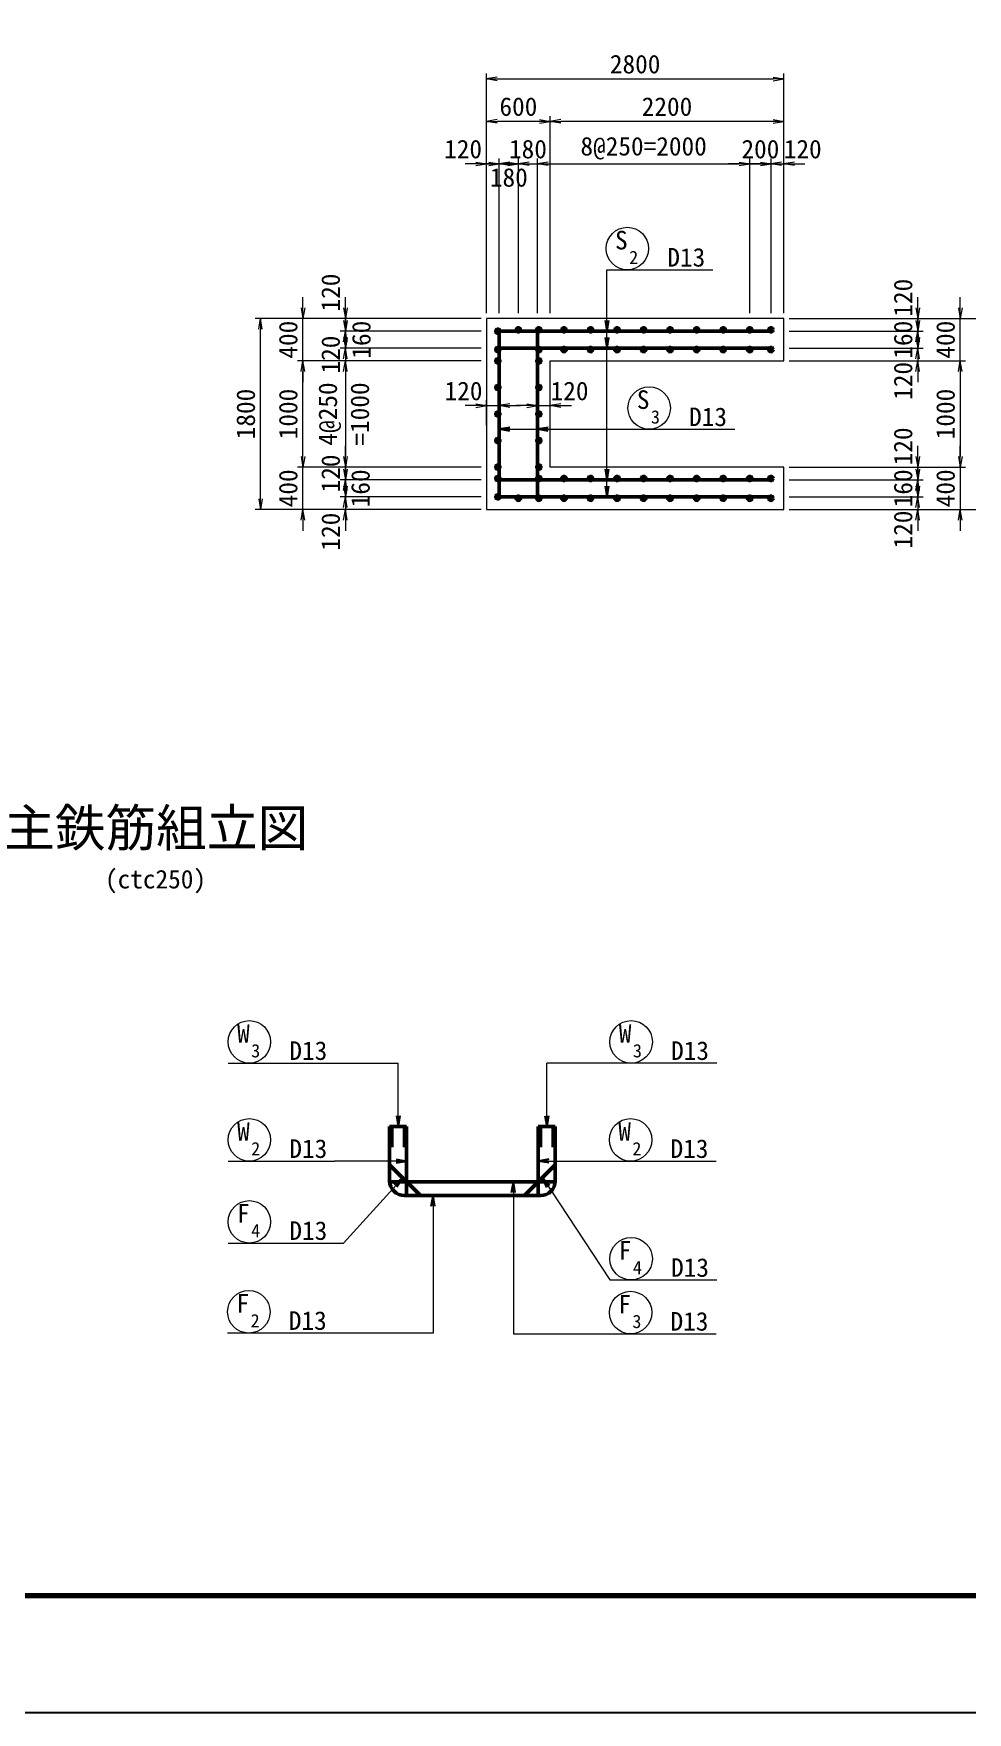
# Model space of a CAD drawing. Header units: millimetres. Extents: x 67792 to 193942, y -50017 to -20317.
# Drawn here: x 77058 to 85857, y -50017 to -34205 of the extents above; entities that cross this region are included whole.
import ezdxf
from ezdxf.enums import TextEntityAlignment as Align

# ---------------------------------------------------------------- set-up
doc = ezdxf.new("R2010")
doc.units = ezdxf.units.MM
doc.header["$LTSCALE"] = 50
doc.header["$PDSIZE"] = 300
doc.layers.get('Defpoints').update_dxf_attribs({"color": 191})
for name, color, linetype, lineweight in [('D-BGD', 7, 'Continuous', 13), ('D-STR', 1, 'Continuous', 50), ('D-STR-DIM', 7, 'Continuous', 13), ('D-STR-HTXT', 7, 'Continuous', 13), ('D-STR-STR2', 7, 'Continuous', 25), ('D-STR-TXT', 7, 'Continuous', 13), ('D-TTL', 2, 'Continuous', 140), ('D-TTL-TXT', 7, 'Continuous', 13)]:
    doc.layers.add(name, color=color, linetype=linetype, lineweight=lineweight)
doc.styles.add('YOKO_GOTHIC', font='MS Gothic.ttf')
doc.dimstyles.new('S50', dxfattribs={"dimscale": 50, "dimtxt": 3.5, "dimasz": 2, "dimexe": 1, "dimexo": 1, "dimgap": 1, "dimtad": 1, "dimdec": 0, "dimzin": 1, "dimdsep": 46, "dimtxsty": 'YOKO_GOTHIC', "dimblk": 'OPEN', "dimcen": 0, "dimclrd": 256, "dimclre": 256, "dimclrt": 256, "dimaunit": 1, "dimadec": 3, "dimazin": 0, "dimtfac": 1, "dimtdec": 0, "dimtix": 1, "dimtmove": 2, "dimatfit": 3, "dimldrblk": 'OPEN', "dimfxl": 1, "dimlwd": -1, "dimlwe": -1, "dimarcsym": 2})

# ---------------------------------------------------------------- blocks, each defined once
blk = doc.blocks.new('_Open')
at = {"color": 0, "linetype": 'ByBlock', "lineweight": -2}
for p, q in [((-1, 0.17), (0, 0)), ((-1, -0.17), (0, 0)), ((0, 0), (-1, 0))]:
    blk.add_line(p, q, dxfattribs=at)
blk = doc.blocks.new('*D67')
at = {"layer": 'D-STR-DIM', "ltscale": 1500, "transparency": 16777216}
for p, q in [((81326, -36838), (81326, -35382)), ((81446, -36838), (81446, -35382)), ((81226, -35432), (81126, -35432)), ((81326, -35432), (81446, -35432)), ((81546, -35432), (81646, -35432))]:
    blk.add_line(p, q, dxfattribs=at)
at = {"layer": 'Defpoints', "color": 0, "ltscale": 1500, "transparency": 16777216}
for p in [(81446, -35432), (81326, -36888), (81446, -36888)]:
    blk.add_point(p, dxfattribs=at)
at = {"layer": 'D-STR-DIM', "ltscale": 1500, "transparency": 16777216, "xscale": 100, "yscale": 100, "zscale": 100}
blk.add_blockref('_Open', (81326, -35432), dxfattribs=at)
at = {"layer": 'D-STR-DIM', "ltscale": 1500, "transparency": 16777216, "xscale": 100, "yscale": 100, "zscale": 100, "rotation": 180}
blk.add_blockref('_Open', (81446, -35432), dxfattribs=at)
at = {"layer": 'D-STR-DIM', "ltscale": 1500, "transparency": 16777216, "insert": (81105, -35294), "char_height": 175, "attachment_point": 5, "style": 'YOKO_GOTHIC'}
blk.add_mtext('120', dxfattribs=at)
blk = doc.blocks.new('*D68')
at = {"layer": 'D-STR-DIM', "ltscale": 1500, "transparency": 16777216}
for p, q in [((81446, -36838), (81446, -35382)), ((81626, -36838), (81626, -35382)), ((81346, -35432), (81246, -35432)), ((81446, -35432), (81626, -35432)), ((81726, -35432), (81826, -35432))]:
    blk.add_line(p, q, dxfattribs=at)
at = {"layer": 'Defpoints', "color": 0, "ltscale": 1500, "transparency": 16777216}
for p in [(81626, -35432), (81446, -36888), (81626, -36888)]:
    blk.add_point(p, dxfattribs=at)
at = {"layer": 'D-STR-DIM', "ltscale": 1500, "transparency": 16777216, "xscale": 100, "yscale": 100, "zscale": 100}
blk.add_blockref('_Open', (81446, -35432), dxfattribs=at)
at = {"layer": 'D-STR-DIM', "ltscale": 1500, "transparency": 16777216, "xscale": 100, "yscale": 100, "zscale": 100, "rotation": 180}
blk.add_blockref('_Open', (81626, -35432), dxfattribs=at)
at = {"layer": 'D-STR-DIM', "ltscale": 1500, "transparency": 16777216, "insert": (81536, -35561), "char_height": 175, "attachment_point": 5, "style": 'YOKO_GOTHIC'}
blk.add_mtext('180', dxfattribs=at)
blk = doc.blocks.new('*D69')
at = {"layer": 'D-STR-DIM', "ltscale": 1500, "transparency": 16777216}
for p, q in [((81626, -36838), (81626, -35382)), ((81806, -36838), (81806, -35382)), ((81526, -35432), (81426, -35432)), ((81626, -35432), (81806, -35432)), ((81906, -35432), (82006, -35432))]:
    blk.add_line(p, q, dxfattribs=at)
at = {"layer": 'Defpoints', "color": 0, "ltscale": 1500, "transparency": 16777216}
for p in [(81806, -35432), (81626, -36888), (81806, -36888)]:
    blk.add_point(p, dxfattribs=at)
at = {"layer": 'D-STR-DIM', "ltscale": 1500, "transparency": 16777216, "xscale": 100, "yscale": 100, "zscale": 100}
blk.add_blockref('_Open', (81626, -35432), dxfattribs=at)
at = {"layer": 'D-STR-DIM', "ltscale": 1500, "transparency": 16777216, "xscale": 100, "yscale": 100, "zscale": 100, "rotation": 180}
blk.add_blockref('_Open', (81806, -35432), dxfattribs=at)
at = {"layer": 'D-STR-DIM', "ltscale": 1500, "transparency": 16777216, "insert": (81716, -35294), "char_height": 175, "attachment_point": 5, "style": 'YOKO_GOTHIC'}
blk.add_mtext('180', dxfattribs=at)
blk = doc.blocks.new('*D40')
at = {"layer": 'D-STR-DIM', "ltscale": 1500, "transparency": 16777216}
for p, q in [((81806, -36838), (81806, -35382)), ((83806, -36838), (83806, -35382)), ((81906, -35432), (83706, -35432))]:
    blk.add_line(p, q, dxfattribs=at)
at = {"layer": 'Defpoints', "color": 0, "ltscale": 1500, "transparency": 16777216}
for p in [(83806, -35432), (81806, -36888), (83806, -36888)]:
    blk.add_point(p, dxfattribs=at)
at = {"layer": 'D-STR-DIM', "ltscale": 1500, "transparency": 16777216, "xscale": 100, "yscale": 100, "zscale": 100, "rotation": 180}
blk.add_blockref('_Open', (81806, -35432), dxfattribs=at)
at = {"layer": 'D-STR-DIM', "ltscale": 1500, "transparency": 16777216, "xscale": 100, "yscale": 100, "zscale": 100}
blk.add_blockref('_Open', (83806, -35432), dxfattribs=at)
at = {"layer": 'D-STR-DIM', "ltscale": 1500, "transparency": 16777216, "insert": (82806, -35285), "char_height": 175, "attachment_point": 5, "style": 'YOKO_GOTHIC'}
blk.add_mtext('8@250=2000', dxfattribs=at)
blk = doc.blocks.new('*D41')
at = {"layer": 'D-STR-DIM', "ltscale": 1500, "transparency": 16777216}
for p, q in [((83806, -36838), (83806, -35382)), ((84006, -36838), (84006, -35382)), ((83706, -35432), (83606, -35432)), ((83806, -35432), (84006, -35432)), ((84106, -35432), (84206, -35432))]:
    blk.add_line(p, q, dxfattribs=at)
at = {"layer": 'Defpoints', "color": 0, "ltscale": 1500, "transparency": 16777216}
for p in [(84006, -35432), (83806, -36888), (84006, -36888)]:
    blk.add_point(p, dxfattribs=at)
at = {"layer": 'D-STR-DIM', "ltscale": 1500, "transparency": 16777216, "xscale": 100, "yscale": 100, "zscale": 100}
blk.add_blockref('_Open', (83806, -35432), dxfattribs=at)
at = {"layer": 'D-STR-DIM', "ltscale": 1500, "transparency": 16777216, "xscale": 100, "yscale": 100, "zscale": 100, "rotation": 180}
blk.add_blockref('_Open', (84006, -35432), dxfattribs=at)
at = {"layer": 'D-STR-DIM', "ltscale": 1500, "transparency": 16777216, "insert": (83906, -35294), "char_height": 175, "attachment_point": 5, "style": 'YOKO_GOTHIC'}
blk.add_mtext('200', dxfattribs=at)
blk = doc.blocks.new('*D42')
at = {"layer": 'D-STR-DIM', "ltscale": 1500, "transparency": 16777216}
for p, q in [((84006, -36838), (84006, -35382)), ((84126, -36838), (84126, -35382)), ((83906, -35432), (83806, -35432)), ((84006, -35432), (84126, -35432)), ((84226, -35432), (84326, -35432))]:
    blk.add_line(p, q, dxfattribs=at)
at = {"layer": 'Defpoints', "color": 0, "ltscale": 1500, "transparency": 16777216}
for p in [(84126, -35432), (84006, -36888), (84126, -36888)]:
    blk.add_point(p, dxfattribs=at)
at = {"layer": 'D-STR-DIM', "ltscale": 1500, "transparency": 16777216, "xscale": 100, "yscale": 100, "zscale": 100}
blk.add_blockref('_Open', (84006, -35432), dxfattribs=at)
at = {"layer": 'D-STR-DIM', "ltscale": 1500, "transparency": 16777216, "xscale": 100, "yscale": 100, "zscale": 100, "rotation": 180}
blk.add_blockref('_Open', (84126, -35432), dxfattribs=at)
at = {"layer": 'D-STR-DIM', "ltscale": 1500, "transparency": 16777216, "insert": (84305, -35294), "char_height": 175, "attachment_point": 5, "style": 'YOKO_GOTHIC'}
blk.add_mtext('120', dxfattribs=at)
blk = doc.blocks.new('*D43')
at = {"layer": 'D-STR-DIM', "ltscale": 1500, "transparency": 16777216}
for p, q in [((81926, -36838), (81926, -34982)), ((84026, -35032), (82026, -35032)), ((84126, -36838), (84126, -34982))]:
    blk.add_line(p, q, dxfattribs=at)
at = {"layer": 'Defpoints', "color": 0, "ltscale": 1500, "transparency": 16777216}
for p in [(81926, -35032), (81926, -36888), (84126, -36888)]:
    blk.add_point(p, dxfattribs=at)
at = {"layer": 'D-STR-DIM', "ltscale": 1500, "transparency": 16777216, "xscale": 100, "yscale": 100, "zscale": 100, "rotation": 180}
blk.add_blockref('_Open', (81926, -35032), dxfattribs=at)
at = {"layer": 'D-STR-DIM', "ltscale": 1500, "transparency": 16777216, "xscale": 100, "yscale": 100, "zscale": 100}
blk.add_blockref('_Open', (84126, -35032), dxfattribs=at)
at = {"layer": 'D-STR-DIM', "ltscale": 1500, "transparency": 16777216, "insert": (83026, -34894), "char_height": 175, "attachment_point": 5, "style": 'YOKO_GOTHIC'}
blk.add_mtext('2200', dxfattribs=at)
blk = doc.blocks.new('*D44')
at = {"layer": 'D-STR-DIM', "ltscale": 1500, "transparency": 16777216}
for p, q in [((81326, -36838), (81326, -34982)), ((81826, -35032), (81426, -35032)), ((81926, -36838), (81926, -34982))]:
    blk.add_line(p, q, dxfattribs=at)
at = {"layer": 'Defpoints', "color": 0, "ltscale": 1500, "transparency": 16777216}
for p in [(81326, -35032), (81326, -36888), (81926, -36888)]:
    blk.add_point(p, dxfattribs=at)
at = {"layer": 'D-STR-DIM', "ltscale": 1500, "transparency": 16777216, "xscale": 100, "yscale": 100, "zscale": 100, "rotation": 180}
blk.add_blockref('_Open', (81326, -35032), dxfattribs=at)
at = {"layer": 'D-STR-DIM', "ltscale": 1500, "transparency": 16777216, "xscale": 100, "yscale": 100, "zscale": 100}
blk.add_blockref('_Open', (81926, -35032), dxfattribs=at)
at = {"layer": 'D-STR-DIM', "ltscale": 1500, "transparency": 16777216, "insert": (81626, -34894), "char_height": 175, "attachment_point": 5, "style": 'YOKO_GOTHIC'}
blk.add_mtext('600', dxfattribs=at)
blk = doc.blocks.new('*D45')
at = {"layer": 'D-STR-DIM', "ltscale": 1500, "transparency": 16777216}
for p, q in [((81326, -36838), (81326, -34582)), ((84126, -36838), (84126, -34582)), ((81426, -34632), (84026, -34632))]:
    blk.add_line(p, q, dxfattribs=at)
at = {"layer": 'Defpoints', "color": 0, "ltscale": 1500, "transparency": 16777216}
for p in [(84126, -34632), (81326, -36888), (84126, -36888)]:
    blk.add_point(p, dxfattribs=at)
at = {"layer": 'D-STR-DIM', "ltscale": 1500, "transparency": 16777216, "xscale": 100, "yscale": 100, "zscale": 100, "rotation": 180}
blk.add_blockref('_Open', (81326, -34632), dxfattribs=at)
at = {"layer": 'D-STR-DIM', "ltscale": 1500, "transparency": 16777216, "xscale": 100, "yscale": 100, "zscale": 100}
blk.add_blockref('_Open', (84126, -34632), dxfattribs=at)
at = {"layer": 'D-STR-DIM', "ltscale": 1500, "transparency": 16777216, "insert": (82726, -34494), "char_height": 175, "attachment_point": 5, "style": 'YOKO_GOTHIC'}
blk.add_mtext('2800', dxfattribs=at)
blk = doc.blocks.new('*D46')
at = {"layer": 'D-STR-DIM', "ltscale": 1500, "transparency": 16777216}
for p, q in [((79996, -36788), (79996, -36688)), ((81276, -36888), (79946, -36888)), ((79996, -36888), (79996, -37008)), ((81276, -37008), (79946, -37008)), ((79996, -37108), (79996, -37208))]:
    blk.add_line(p, q, dxfattribs=at)
at = {"layer": 'Defpoints', "color": 0, "ltscale": 1500, "transparency": 16777216}
for p in [(81326, -36888), (79996, -37008), (81326, -37008)]:
    blk.add_point(p, dxfattribs=at)
at = {"layer": 'D-STR-DIM', "ltscale": 1500, "transparency": 16777216, "xscale": 100, "yscale": 100, "zscale": 100}
for p, rotation in [((79996, -36888), 270), ((79996, -37008), 90)]:
    blk.add_blockref('_Open', p, dxfattribs=dict(at, rotation=rotation))
at = {"layer": 'D-STR-DIM', "ltscale": 1500, "transparency": 16777216, "insert": (79858, -36644), "char_height": 175, "attachment_point": 5, "rotation": 90, "style": 'YOKO_GOTHIC'}
blk.add_mtext('120', dxfattribs=at)
blk = doc.blocks.new('*D47')
at = {"layer": 'D-STR-DIM', "ltscale": 1500, "transparency": 16777216}
for p, q in [((79996, -36908), (79996, -36808)), ((81276, -37008), (79946, -37008)), ((79996, -37008), (79996, -37168)), ((81276, -37168), (79946, -37168)), ((79996, -37268), (79996, -37368))]:
    blk.add_line(p, q, dxfattribs=at)
at = {"layer": 'Defpoints', "color": 0, "ltscale": 1500, "transparency": 16777216}
for p in [(81326, -37008), (79996, -37168), (81326, -37168)]:
    blk.add_point(p, dxfattribs=at)
at = {"layer": 'D-STR-DIM', "ltscale": 1500, "transparency": 16777216, "xscale": 100, "yscale": 100, "zscale": 100}
for p, rotation in [((79996, -37008), 270), ((79996, -37168), 90)]:
    blk.add_blockref('_Open', p, dxfattribs=dict(at, rotation=rotation))
at = {"layer": 'D-STR-DIM', "ltscale": 1500, "transparency": 16777216, "insert": (80147, -37088), "char_height": 175, "attachment_point": 5, "rotation": 90, "style": 'YOKO_GOTHIC'}
blk.add_mtext('160', dxfattribs=at)
blk = doc.blocks.new('*D48')
at = {"layer": 'D-STR-DIM', "ltscale": 1500, "transparency": 16777216}
for p, q in [((79996, -37068), (79996, -36968)), ((81276, -37168), (79946, -37168)), ((81276, -37288), (79946, -37288)), ((79996, -37168), (79996, -37288)), ((79996, -37388), (79996, -37488))]:
    blk.add_line(p, q, dxfattribs=at)
at = {"layer": 'Defpoints', "color": 0, "ltscale": 1500, "transparency": 16777216}
for p in [(79996, -37288), (81326, -37168), (81326, -37288)]:
    blk.add_point(p, dxfattribs=at)
at = {"layer": 'D-STR-DIM', "ltscale": 1500, "transparency": 16777216, "xscale": 100, "yscale": 100, "zscale": 100}
for p, rotation in [((79996, -37168), 270), ((79996, -37288), 90)]:
    blk.add_blockref('_Open', p, dxfattribs=dict(at, rotation=rotation))
at = {"layer": 'D-STR-DIM', "ltscale": 1500, "transparency": 16777216, "insert": (79858, -37228), "char_height": 175, "attachment_point": 5, "rotation": 90, "style": 'YOKO_GOTHIC'}
blk.add_mtext('120', dxfattribs=at)
blk = doc.blocks.new('*D49')
at = {"layer": 'D-STR-DIM', "ltscale": 1500, "transparency": 16777216}
for p, q in [((81276, -37288), (79946, -37288)), ((79996, -37388), (79996, -38188)), ((81276, -38288), (79946, -38288))]:
    blk.add_line(p, q, dxfattribs=at)
at = {"layer": 'Defpoints', "color": 0, "ltscale": 1500, "transparency": 16777216}
for p in [(81326, -37288), (79996, -38288), (81326, -38288)]:
    blk.add_point(p, dxfattribs=at)
at = {"layer": 'D-STR-DIM', "ltscale": 1500, "transparency": 16777216, "xscale": 100, "yscale": 100, "zscale": 100}
for p, rotation in [((79996, -37288), 90), ((79996, -38288), 270)]:
    blk.add_blockref('_Open', p, dxfattribs=dict(at, rotation=rotation))
at = {"layer": 'D-STR-DIM', "ltscale": 1500, "transparency": 16777216, "char_height": 175, "attachment_point": 5, "rotation": 90, "style": 'YOKO_GOTHIC'}
for s, insert in [('4@250', (79849, -37788)), ('=1000', (80133, -37788))]:
    blk.add_mtext(s, dxfattribs=dict(at, insert=insert))
blk = doc.blocks.new('*D50')
at = {"layer": 'D-STR-DIM', "ltscale": 1500, "transparency": 16777216}
for p, q in [((79996, -38188), (79996, -38088)), ((81276, -38288), (79946, -38288)), ((81276, -38408), (79946, -38408)), ((79996, -38288), (79996, -38408)), ((79996, -38508), (79996, -38608))]:
    blk.add_line(p, q, dxfattribs=at)
at = {"layer": 'Defpoints', "color": 0, "ltscale": 1500, "transparency": 16777216}
for p in [(79996, -38408), (81326, -38288), (81326, -38408)]:
    blk.add_point(p, dxfattribs=at)
at = {"layer": 'D-STR-DIM', "ltscale": 1500, "transparency": 16777216, "xscale": 100, "yscale": 100, "zscale": 100}
for p, rotation in [((79996, -38288), 270), ((79996, -38408), 90)]:
    blk.add_blockref('_Open', p, dxfattribs=dict(at, rotation=rotation))
at = {"layer": 'D-STR-DIM', "ltscale": 1500, "transparency": 16777216, "insert": (79858, -38348), "char_height": 175, "attachment_point": 5, "rotation": 90, "style": 'YOKO_GOTHIC'}
blk.add_mtext('120', dxfattribs=at)
blk = doc.blocks.new('*D51')
at = {"layer": 'D-STR-DIM', "ltscale": 1500, "transparency": 16777216}
for p, q in [((79996, -38308), (79996, -38208)), ((81276, -38408), (79946, -38408)), ((79996, -38408), (79996, -38568)), ((81276, -38568), (79946, -38568)), ((79996, -38668), (79996, -38768))]:
    blk.add_line(p, q, dxfattribs=at)
at = {"layer": 'Defpoints', "color": 0, "ltscale": 1500, "transparency": 16777216}
for p in [(81326, -38408), (79996, -38568), (81326, -38568)]:
    blk.add_point(p, dxfattribs=at)
at = {"layer": 'D-STR-DIM', "ltscale": 1500, "transparency": 16777216, "xscale": 100, "yscale": 100, "zscale": 100}
for p, rotation in [((79996, -38408), 270), ((79996, -38568), 90)]:
    blk.add_blockref('_Open', p, dxfattribs=dict(at, rotation=rotation))
at = {"layer": 'D-STR-DIM', "ltscale": 1500, "transparency": 16777216, "insert": (80139, -38488), "char_height": 175, "attachment_point": 5, "rotation": 90, "style": 'YOKO_GOTHIC'}
blk.add_mtext('160', dxfattribs=at)
blk = doc.blocks.new('*D52')
at = {"layer": 'D-STR-DIM', "ltscale": 1500, "transparency": 16777216}
for p, q in [((79996, -38468), (79996, -38368)), ((81276, -38568), (79946, -38568)), ((79996, -38568), (79996, -38688)), ((81276, -38688), (79946, -38688)), ((79996, -38788), (79996, -38888))]:
    blk.add_line(p, q, dxfattribs=at)
at = {"layer": 'Defpoints', "color": 0, "ltscale": 1500, "transparency": 16777216}
for p in [(81326, -38568), (79996, -38688), (81326, -38688)]:
    blk.add_point(p, dxfattribs=at)
at = {"layer": 'D-STR-DIM', "ltscale": 1500, "transparency": 16777216, "xscale": 100, "yscale": 100, "zscale": 100}
for p, rotation in [((79996, -38568), 270), ((79996, -38688), 90)]:
    blk.add_blockref('_Open', p, dxfattribs=dict(at, rotation=rotation))
at = {"layer": 'D-STR-DIM', "ltscale": 1500, "transparency": 16777216, "insert": (79858, -38896), "char_height": 175, "attachment_point": 5, "rotation": 90, "style": 'YOKO_GOTHIC'}
blk.add_mtext('120', dxfattribs=at)
blk = doc.blocks.new('*D53')
at = {"layer": 'D-STR-DIM', "ltscale": 1500, "transparency": 16777216}
for p, q in [((79596, -38188), (79596, -38088)), ((81276, -38288), (79546, -38288)), ((79596, -38688), (79596, -38288)), ((81276, -38688), (79546, -38688)), ((79596, -38788), (79596, -38888))]:
    blk.add_line(p, q, dxfattribs=at)
at = {"layer": 'Defpoints', "color": 0, "ltscale": 1500, "transparency": 16777216}
for p in [(79596, -38288), (81326, -38288), (81326, -38688)]:
    blk.add_point(p, dxfattribs=at)
at = {"layer": 'D-STR-DIM', "ltscale": 1500, "transparency": 16777216, "xscale": 100, "yscale": 100, "zscale": 100}
for p, rotation in [((79596, -38288), 270), ((79596, -38688), 90)]:
    blk.add_blockref('_Open', p, dxfattribs=dict(at, rotation=rotation))
at = {"layer": 'D-STR-DIM', "ltscale": 1500, "transparency": 16777216, "insert": (79458, -38488), "char_height": 175, "attachment_point": 5, "rotation": 90, "style": 'YOKO_GOTHIC'}
blk.add_mtext('400', dxfattribs=at)
blk = doc.blocks.new('*D54')
at = {"layer": 'D-STR-DIM', "ltscale": 1500, "transparency": 16777216}
for p, q in [((81276, -37288), (79546, -37288)), ((79596, -38188), (79596, -37388)), ((81276, -38288), (79546, -38288))]:
    blk.add_line(p, q, dxfattribs=at)
at = {"layer": 'Defpoints', "color": 0, "ltscale": 1500, "transparency": 16777216}
for p in [(79596, -37288), (81326, -37288), (81326, -38288)]:
    blk.add_point(p, dxfattribs=at)
at = {"layer": 'D-STR-DIM', "ltscale": 1500, "transparency": 16777216, "xscale": 100, "yscale": 100, "zscale": 100}
for p, rotation in [((79596, -37288), 90), ((79596, -38288), 270)]:
    blk.add_blockref('_Open', p, dxfattribs=dict(at, rotation=rotation))
at = {"layer": 'D-STR-DIM', "ltscale": 1500, "transparency": 16777216, "insert": (79458, -37788), "char_height": 175, "attachment_point": 5, "rotation": 90, "style": 'YOKO_GOTHIC'}
blk.add_mtext('1000', dxfattribs=at)
blk = doc.blocks.new('*D55')
at = {"layer": 'D-STR-DIM', "ltscale": 1500, "transparency": 16777216}
for p, q in [((79596, -36788), (79596, -36688)), ((81276, -36888), (79546, -36888)), ((79596, -37288), (79596, -36888)), ((81276, -37288), (79546, -37288)), ((79596, -37388), (79596, -37488))]:
    blk.add_line(p, q, dxfattribs=at)
at = {"layer": 'Defpoints', "color": 0, "ltscale": 1500, "transparency": 16777216}
for p in [(79596, -36888), (81326, -36888), (81326, -37288)]:
    blk.add_point(p, dxfattribs=at)
at = {"layer": 'D-STR-DIM', "ltscale": 1500, "transparency": 16777216, "xscale": 100, "yscale": 100, "zscale": 100}
for p, rotation in [((79596, -36888), 270), ((79596, -37288), 90)]:
    blk.add_blockref('_Open', p, dxfattribs=dict(at, rotation=rotation))
at = {"layer": 'D-STR-DIM', "ltscale": 1500, "transparency": 16777216, "insert": (79458, -37088), "char_height": 175, "attachment_point": 5, "rotation": 90, "style": 'YOKO_GOTHIC'}
blk.add_mtext('400', dxfattribs=at)
blk = doc.blocks.new('*D56')
at = {"layer": 'D-STR-DIM', "ltscale": 1500, "transparency": 16777216}
for p, q in [((81276, -36888), (79146, -36888)), ((79196, -38588), (79196, -36988)), ((81276, -38688), (79146, -38688))]:
    blk.add_line(p, q, dxfattribs=at)
at = {"layer": 'Defpoints', "color": 0, "ltscale": 1500, "transparency": 16777216}
for p in [(79196, -36888), (81326, -36888), (81326, -38688)]:
    blk.add_point(p, dxfattribs=at)
at = {"layer": 'D-STR-DIM', "ltscale": 1500, "transparency": 16777216, "xscale": 100, "yscale": 100, "zscale": 100}
for p, rotation in [((79196, -36888), 90), ((79196, -38688), 270)]:
    blk.add_blockref('_Open', p, dxfattribs=dict(at, rotation=rotation))
at = {"layer": 'D-STR-DIM', "ltscale": 1500, "transparency": 16777216, "insert": (79058, -37788), "char_height": 175, "attachment_point": 5, "rotation": 90, "style": 'YOKO_GOTHIC'}
blk.add_mtext('1800', dxfattribs=at)
blk = doc.blocks.new('*D57')
at = {"layer": 'D-STR-DIM', "ltscale": 1500, "transparency": 16777216}
for p, q in [((85389, -36788), (85389, -36688)), ((84176, -36888), (85439, -36888)), ((85389, -36888), (85389, -37008)), ((84176, -37008), (85439, -37008)), ((85389, -37108), (85389, -37208))]:
    blk.add_line(p, q, dxfattribs=at)
at = {"layer": 'Defpoints', "color": 0, "ltscale": 1500, "transparency": 16777216}
for p in [(84126, -36888), (84126, -37008), (85389, -37008)]:
    blk.add_point(p, dxfattribs=at)
at = {"layer": 'D-STR-DIM', "ltscale": 1500, "transparency": 16777216, "xscale": 100, "yscale": 100, "zscale": 100}
for p, rotation in [((85389, -36888), 270), ((85389, -37008), 90)]:
    blk.add_blockref('_Open', p, dxfattribs=dict(at, rotation=rotation))
at = {"layer": 'D-STR-DIM', "ltscale": 1500, "transparency": 16777216, "insert": (85251, -36693), "char_height": 175, "attachment_point": 5, "rotation": 90, "style": 'YOKO_GOTHIC'}
blk.add_mtext('120', dxfattribs=at)
blk = doc.blocks.new('*D58')
at = {"layer": 'D-STR-DIM', "ltscale": 1500, "transparency": 16777216}
for p, q in [((85389, -36908), (85389, -36808)), ((84176, -37008), (85439, -37008)), ((85389, -37008), (85389, -37168)), ((84176, -37168), (85439, -37168)), ((85389, -37268), (85389, -37368))]:
    blk.add_line(p, q, dxfattribs=at)
at = {"layer": 'Defpoints', "color": 0, "ltscale": 1500, "transparency": 16777216}
for p in [(84126, -37008), (84126, -37168), (85389, -37168)]:
    blk.add_point(p, dxfattribs=at)
at = {"layer": 'D-STR-DIM', "ltscale": 1500, "transparency": 16777216, "xscale": 100, "yscale": 100, "zscale": 100}
for p, rotation in [((85389, -37008), 270), ((85389, -37168), 90)]:
    blk.add_blockref('_Open', p, dxfattribs=dict(at, rotation=rotation))
at = {"layer": 'D-STR-DIM', "ltscale": 1500, "transparency": 16777216, "insert": (85251, -37088), "char_height": 175, "attachment_point": 5, "rotation": 90, "style": 'YOKO_GOTHIC'}
blk.add_mtext('160', dxfattribs=at)
blk = doc.blocks.new('*D59')
at = {"layer": 'D-STR-DIM', "ltscale": 1500, "transparency": 16777216}
for p, q in [((85389, -37068), (85389, -36968)), ((84176, -37168), (85439, -37168)), ((84176, -37288), (85439, -37288)), ((85389, -37168), (85389, -37288)), ((85389, -37388), (85389, -37488))]:
    blk.add_line(p, q, dxfattribs=at)
at = {"layer": 'Defpoints', "color": 0, "ltscale": 1500, "transparency": 16777216}
for p in [(84126, -37168), (84126, -37288), (85389, -37288)]:
    blk.add_point(p, dxfattribs=at)
at = {"layer": 'D-STR-DIM', "ltscale": 1500, "transparency": 16777216, "xscale": 100, "yscale": 100, "zscale": 100}
for p, rotation in [((85389, -37168), 270), ((85389, -37288), 90)]:
    blk.add_blockref('_Open', p, dxfattribs=dict(at, rotation=rotation))
at = {"layer": 'D-STR-DIM', "ltscale": 1500, "transparency": 16777216, "insert": (85251, -37476), "char_height": 175, "attachment_point": 5, "rotation": 90, "style": 'YOKO_GOTHIC'}
blk.add_mtext('120', dxfattribs=at)
blk = doc.blocks.new('*D60')
at = {"layer": 'D-STR-DIM', "ltscale": 1500, "transparency": 16777216}
for p, q in [((85789, -36788), (85789, -36688)), ((84176, -36888), (85839, -36888)), ((85789, -37288), (85789, -36888)), ((84176, -37288), (85839, -37288)), ((85789, -37388), (85789, -37488))]:
    blk.add_line(p, q, dxfattribs=at)
at = {"layer": 'Defpoints', "color": 0, "ltscale": 1500, "transparency": 16777216}
for p in [(84126, -36888), (85789, -36888), (84126, -37288)]:
    blk.add_point(p, dxfattribs=at)
at = {"layer": 'D-STR-DIM', "ltscale": 1500, "transparency": 16777216, "xscale": 100, "yscale": 100, "zscale": 100}
for p, rotation in [((85789, -36888), 270), ((85789, -37288), 90)]:
    blk.add_blockref('_Open', p, dxfattribs=dict(at, rotation=rotation))
at = {"layer": 'D-STR-DIM', "ltscale": 1500, "transparency": 16777216, "insert": (85651, -37088), "char_height": 175, "attachment_point": 5, "rotation": 90, "style": 'YOKO_GOTHIC'}
blk.add_mtext('400', dxfattribs=at)
blk = doc.blocks.new('*D61')
at = {"layer": 'D-STR-DIM', "ltscale": 1500, "transparency": 16777216}
for p, q in [((84176, -37288), (85839, -37288)), ((85789, -37388), (85789, -38188)), ((84176, -38288), (85839, -38288))]:
    blk.add_line(p, q, dxfattribs=at)
at = {"layer": 'Defpoints', "color": 0, "ltscale": 1500, "transparency": 16777216}
for p in [(84126, -37288), (84126, -38288), (85789, -38288)]:
    blk.add_point(p, dxfattribs=at)
at = {"layer": 'D-STR-DIM', "ltscale": 1500, "transparency": 16777216, "xscale": 100, "yscale": 100, "zscale": 100}
for p, rotation in [((85789, -37288), 90), ((85789, -38288), 270)]:
    blk.add_blockref('_Open', p, dxfattribs=dict(at, rotation=rotation))
at = {"layer": 'D-STR-DIM', "ltscale": 1500, "transparency": 16777216, "insert": (85651, -37788), "char_height": 175, "attachment_point": 5, "rotation": 90, "style": 'YOKO_GOTHIC'}
blk.add_mtext('1000', dxfattribs=at)
blk = doc.blocks.new('*D62')
at = {"layer": 'D-STR-DIM', "ltscale": 1500, "transparency": 16777216}
for p, q in [((85789, -38188), (85789, -38088)), ((84176, -38288), (85839, -38288)), ((85789, -38288), (85789, -38688)), ((84176, -38688), (85839, -38688)), ((85789, -38788), (85789, -38888))]:
    blk.add_line(p, q, dxfattribs=at)
at = {"layer": 'Defpoints', "color": 0, "ltscale": 1500, "transparency": 16777216}
for p in [(84126, -38288), (84126, -38688), (85789, -38688)]:
    blk.add_point(p, dxfattribs=at)
at = {"layer": 'D-STR-DIM', "ltscale": 1500, "transparency": 16777216, "xscale": 100, "yscale": 100, "zscale": 100}
for p, rotation in [((85789, -38288), 270), ((85789, -38688), 90)]:
    blk.add_blockref('_Open', p, dxfattribs=dict(at, rotation=rotation))
at = {"layer": 'D-STR-DIM', "ltscale": 1500, "transparency": 16777216, "insert": (85651, -38488), "char_height": 175, "attachment_point": 5, "rotation": 90, "style": 'YOKO_GOTHIC'}
blk.add_mtext('400', dxfattribs=at)
blk = doc.blocks.new('*D63')
at = {"layer": 'D-STR-DIM', "ltscale": 1500, "transparency": 16777216}
for p, q in [((84176, -36888), (86239, -36888)), ((86189, -38588), (86189, -36988)), ((84176, -38688), (86239, -38688))]:
    blk.add_line(p, q, dxfattribs=at)
at = {"layer": 'Defpoints', "color": 0, "ltscale": 1500, "transparency": 16777216}
for p in [(84126, -36888), (86189, -36888), (84126, -38688)]:
    blk.add_point(p, dxfattribs=at)
at = {"layer": 'D-STR-DIM', "ltscale": 1500, "transparency": 16777216, "xscale": 100, "yscale": 100, "zscale": 100}
for p, rotation in [((86189, -36888), 90), ((86189, -38688), 270)]:
    blk.add_blockref('_Open', p, dxfattribs=dict(at, rotation=rotation))
at = {"layer": 'D-STR-DIM', "ltscale": 1500, "transparency": 16777216, "insert": (86051, -37788), "char_height": 175, "attachment_point": 5, "rotation": 90, "style": 'YOKO_GOTHIC'}
blk.add_mtext('1800', dxfattribs=at)
blk = doc.blocks.new('*D64')
at = {"layer": 'D-STR-DIM', "ltscale": 1500, "transparency": 16777216}
for p, q in [((85389, -38188), (85389, -38088)), ((84176, -38288), (85439, -38288)), ((84176, -38408), (85439, -38408)), ((85389, -38288), (85389, -38408)), ((85389, -38508), (85389, -38608))]:
    blk.add_line(p, q, dxfattribs=at)
at = {"layer": 'Defpoints', "color": 0, "ltscale": 1500, "transparency": 16777216}
for p in [(84126, -38288), (84126, -38408), (85389, -38408)]:
    blk.add_point(p, dxfattribs=at)
at = {"layer": 'D-STR-DIM', "ltscale": 1500, "transparency": 16777216, "xscale": 100, "yscale": 100, "zscale": 100}
for p, rotation in [((85389, -38288), 270), ((85389, -38408), 90)]:
    blk.add_blockref('_Open', p, dxfattribs=dict(at, rotation=rotation))
at = {"layer": 'D-STR-DIM', "ltscale": 1500, "transparency": 16777216, "insert": (85251, -38093), "char_height": 175, "attachment_point": 5, "rotation": 90, "style": 'YOKO_GOTHIC'}
blk.add_mtext('120', dxfattribs=at)
blk = doc.blocks.new('*D65')
at = {"layer": 'D-STR-DIM', "ltscale": 1500, "transparency": 16777216}
for p, q in [((85389, -38308), (85389, -38208)), ((84176, -38408), (85439, -38408)), ((85389, -38408), (85389, -38568)), ((84176, -38568), (85439, -38568)), ((85389, -38668), (85389, -38768))]:
    blk.add_line(p, q, dxfattribs=at)
at = {"layer": 'Defpoints', "color": 0, "ltscale": 1500, "transparency": 16777216}
for p in [(84126, -38408), (84126, -38568), (85389, -38568)]:
    blk.add_point(p, dxfattribs=at)
at = {"layer": 'D-STR-DIM', "ltscale": 1500, "transparency": 16777216, "xscale": 100, "yscale": 100, "zscale": 100}
for p, rotation in [((85389, -38408), 270), ((85389, -38568), 90)]:
    blk.add_blockref('_Open', p, dxfattribs=dict(at, rotation=rotation))
at = {"layer": 'D-STR-DIM', "ltscale": 1500, "transparency": 16777216, "insert": (85251, -38488), "char_height": 175, "attachment_point": 5, "rotation": 90, "style": 'YOKO_GOTHIC'}
blk.add_mtext('160', dxfattribs=at)
blk = doc.blocks.new('*D66')
at = {"layer": 'D-STR-DIM', "ltscale": 1500, "transparency": 16777216}
for p, q in [((85389, -38468), (85389, -38368)), ((84176, -38568), (85439, -38568)), ((85389, -38568), (85389, -38688)), ((84176, -38688), (85439, -38688)), ((85389, -38788), (85389, -38888))]:
    blk.add_line(p, q, dxfattribs=at)
at = {"layer": 'Defpoints', "color": 0, "ltscale": 1500, "transparency": 16777216}
for p in [(84126, -38568), (84126, -38688), (85389, -38688)]:
    blk.add_point(p, dxfattribs=at)
at = {"layer": 'D-STR-DIM', "ltscale": 1500, "transparency": 16777216, "xscale": 100, "yscale": 100, "zscale": 100}
for p, rotation in [((85389, -38568), 270), ((85389, -38688), 90)]:
    blk.add_blockref('_Open', p, dxfattribs=dict(at, rotation=rotation))
at = {"layer": 'D-STR-DIM', "ltscale": 1500, "transparency": 16777216, "insert": (85251, -38876), "char_height": 175, "attachment_point": 5, "rotation": 90, "style": 'YOKO_GOTHIC'}
blk.add_mtext('120', dxfattribs=at)
blk = doc.blocks.new('*D92')
at = {"layer": 'D-STR-DIM', "ltscale": 1500, "transparency": 16777216}
for p, q in [((81706, -37709), (81606, -37709)), ((81806, -37798), (81806, -37659)), ((81806, -37709), (81926, -37709)), ((81926, -37798), (81926, -37659)), ((82026, -37709), (82126, -37709))]:
    blk.add_line(p, q, dxfattribs=at)
at = {"layer": 'Defpoints', "color": 0, "ltscale": 1500, "transparency": 16777216}
for p in [(81926, -37709), (81806, -37848), (81926, -37848)]:
    blk.add_point(p, dxfattribs=at)
at = {"layer": 'D-STR-DIM', "ltscale": 1500, "transparency": 16777216, "xscale": 100, "yscale": 100, "zscale": 100}
blk.add_blockref('_Open', (81806, -37709), dxfattribs=at)
at = {"layer": 'D-STR-DIM', "ltscale": 1500, "transparency": 16777216, "xscale": 100, "yscale": 100, "zscale": 100, "rotation": 180}
blk.add_blockref('_Open', (81926, -37709), dxfattribs=at)
at = {"layer": 'D-STR-DIM', "ltscale": 1500, "transparency": 16777216, "insert": (82108, -37572), "char_height": 175, "attachment_point": 5, "style": 'YOKO_GOTHIC'}
blk.add_mtext('120', dxfattribs=at)
blk = doc.blocks.new('*D93')
at = {"layer": 'D-STR-DIM', "ltscale": 1500, "transparency": 16777216}
for p, q in [((81226, -37709), (81126, -37709)), ((81326, -37894), (81326, -37659)), ((81326, -37709), (81446, -37709)), ((81446, -37894), (81446, -37659)), ((81546, -37709), (81646, -37709))]:
    blk.add_line(p, q, dxfattribs=at)
at = {"layer": 'Defpoints', "color": 0, "ltscale": 1500, "transparency": 16777216}
for p in [(81446, -37709), (81326, -37944), (81446, -37944)]:
    blk.add_point(p, dxfattribs=at)
at = {"layer": 'D-STR-DIM', "ltscale": 1500, "transparency": 16777216, "xscale": 100, "yscale": 100, "zscale": 100}
blk.add_blockref('_Open', (81326, -37709), dxfattribs=at)
at = {"layer": 'D-STR-DIM', "ltscale": 1500, "transparency": 16777216, "xscale": 100, "yscale": 100, "zscale": 100, "rotation": 180}
blk.add_blockref('_Open', (81446, -37709), dxfattribs=at)
at = {"layer": 'D-STR-DIM', "ltscale": 1500, "transparency": 16777216, "insert": (81109, -37572), "char_height": 175, "attachment_point": 5, "style": 'YOKO_GOTHIC'}
blk.add_mtext('120', dxfattribs=at)

msp = doc.modelspace()

# ---------------------------------------------------------------- linework, layer by layer
at = {"layer": 'D-BGD', "ltscale": 1500}
msp.add_lwpolyline([(84125.5, -37288.2), (84125.5, -36888.2), (81325.5, -36888.2), (81325.5, -38688.2), (84125.5, -38688.2), (84125.5, -38288.2), (81925.5, -38288.2), (81925.5, -37288.2), (84125.5, -37288.2)], dxfattribs=at)
at = {"layer": 'D-STR'}
for p, q in [((81445.5, -37008.2), (84005.5, -37008.2)), ((81445.5, -37008.2), (81445.5, -38568.2)), ((81805.5, -37008.2), (81805.5, -38568.2)), ((81445.5, -37168.2), (84005.5, -37168.2)), ((81445.5, -38408.2), (84005.5, -38408.2)), ((81445.5, -38568.2), (84005.5, -38568.2)), ((80413, -45009.2), (80413, -44499.2)), ((80573, -44499.2), (80413, -44499.2)), ((80433, -44694.2), (80433, -44499.2)), ((80553, -44694.2), (80553, -44499.2)), ((80573, -45149.2), (80573, -44499.2)), ((81813, -45149.2), (81813, -44499.2)), ((81973, -44499.2), (81813, -44499.2)), ((81833, -44694.2), (81833, -44499.2)), ((81953, -44694.2), (81953, -44499.2)), ((81973, -45009.2), (81973, -44499.2)), ((80703, -45149.2), (80413, -44859.2)), ((81683, -45149.2), (81973, -44859.2)), ((80413, -45019.2), (81973, -45019.2)), ((80413, -45019.2), (81973, -45019.2)), ((80553, -45149.2), (81833, -45149.2))]:
    msp.add_line(p, q, dxfattribs=at)
for centre, start, end in [((80553, -45009.2), 180, 270), ((81833, -45009.2), 270, 0)]:
    msp.add_arc(centre, 140, start, end, dxfattribs=at)
at = {"layer": 'D-STR-HTXT'}
for p, q in [((78891.5, -43901.3), (80493, -43901.3)), ((83494.5, -43901.3), (81893, -43901.3)), ((78891.5, -44824.2), (79893, -44824.2)), ((82482.9, -44824.2), (83489.5, -44824.2)), ((78891.5, -45596.1), (79978.7, -45596.1)), ((82488, -45943.9), (83494.5, -45943.9))]:
    msp.add_line(p, q, dxfattribs=at)
at = {"layer": 'D-STR-HTXT', "color": 4}
for centre in [(82652.6, -36229.7), (82857.9, -37731.7)]:
    msp.add_circle(centre, 200, dxfattribs=at)
at = {"layer": 'D-STR-HTXT'}
for centre in [(79091.5, -43701.3), (82688, -43701.3), (79091.5, -44624.2), (82682.9, -44624.2), (79091.5, -45396.1), (82688, -45743.9), (79086.5, -46243.5), (82682.9, -46250.7)]:
    msp.add_circle(centre, 200, dxfattribs=at)
at = {"layer": 'D-STR-STR2', "lineweight": 50}
for centre, radius in [((81432.5, -37008.2), 20), ((81432.5, -37008.2), 10), ((81625.5, -36995.2), 20), ((81625.5, -36995.2), 10), ((81818.5, -36995.2), 20), ((81818.5, -36995.2), 10), ((82055.5, -36995.2), 20), ((82055.5, -36995.2), 10), ((82305.5, -36995.2), 20), ((82305.5, -36995.2), 10), ((82555.5, -36995.2), 20), ((82555.5, -36995.2), 10), ((82805.5, -36995.2), 20), ((82805.5, -36995.2), 10), ((83055.5, -36995.2), 20), ((83055.5, -36995.2), 10), ((83305.5, -36995.2), 20), ((83305.5, -36995.2), 10), ((83555.5, -36995.2), 20), ((83555.5, -36995.2), 10), ((83805.5, -36995.2), 20), ((83805.5, -36995.2), 10), ((84005.5, -36995.2), 20), ((84005.5, -36995.2), 10), ((81432.5, -37181.2), 20), ((81432.5, -37288.2), 20), ((81432.5, -37181.2), 10), ((81432.5, -37288.2), 10), ((81818.5, -37181.2), 20), ((81818.5, -37288.2), 20), ((81818.5, -37181.2), 10), ((81818.5, -37288.2), 10), ((82055.5, -37181.2), 20), ((82055.5, -37181.2), 10), ((82305.5, -37181.2), 20), ((82305.5, -37181.2), 10), ((82555.5, -37181.2), 20), ((82555.5, -37181.2), 10), ((82805.5, -37181.2), 20), ((82805.5, -37181.2), 10), ((83055.5, -37181.2), 20), ((83055.5, -37181.2), 10), ((83305.5, -37181.2), 20), ((83305.5, -37181.2), 10), ((83555.5, -37181.2), 20), ((83555.5, -37181.2), 10), ((83805.5, -37181.2), 20), ((83805.5, -37181.2), 10), ((84005.5, -37181.2), 20), ((84005.5, -37181.2), 10), ((81432.5, -37538.2), 20), ((81432.5, -37538.2), 10), ((81818.5, -37538.2), 20), ((81818.5, -37538.2), 10), ((81432.5, -37788.2), 20), ((81432.5, -37788.2), 10), ((81818.5, -37788.2), 20), ((81818.5, -37788.2), 10), ((81432.5, -38038.2), 20), ((81432.5, -38038.2), 10), ((81818.5, -38038.2), 20), ((81818.5, -38038.2), 10), ((81432.5, -38288.2), 20), ((81432.5, -38395.2), 20), ((81432.5, -38288.2), 10), ((81432.5, -38395.2), 10), ((81818.5, -38288.2), 20), ((81818.5, -38395.2), 20), ((81818.5, -38288.2), 10), ((81818.5, -38395.2), 10), ((82055.5, -38395.2), 20), ((82055.5, -38395.2), 10), ((82305.5, -38395.2), 20), ((82305.5, -38395.2), 10), ((82555.5, -38395.2), 20), ((82555.5, -38395.2), 10), ((82805.5, -38395.2), 20), ((82805.5, -38395.2), 10), ((83055.5, -38395.2), 20), ((83055.5, -38395.2), 10), ((83305.5, -38395.2), 20), ((83305.5, -38395.2), 10), ((83555.5, -38395.2), 20), ((83555.5, -38395.2), 10), ((83805.5, -38395.2), 20), ((83805.5, -38395.2), 10), ((84005.5, -38395.2), 20), ((84005.5, -38395.2), 10), ((81432.5, -38568.2), 20), ((81432.5, -38568.2), 10), ((81625.5, -38581.2), 20), ((81625.5, -38581.2), 10), ((81818.5, -38581.2), 20), ((81818.5, -38581.2), 10), ((82055.5, -38581.2), 20), ((82055.5, -38581.2), 10), ((82305.5, -38581.2), 20), ((82305.5, -38581.2), 10), ((82555.5, -38581.2), 20), ((82555.5, -38581.2), 10), ((82805.5, -38581.2), 20), ((82805.5, -38581.2), 10), ((83055.5, -38581.2), 20), ((83055.5, -38581.2), 10), ((83305.5, -38581.2), 20), ((83305.5, -38581.2), 10), ((83555.5, -38581.2), 20), ((83555.5, -38581.2), 10), ((83805.5, -38581.2), 20), ((83805.5, -38581.2), 10), ((84005.5, -38581.2), 20), ((84005.5, -38581.2), 10)]:
    msp.add_circle(centre, radius, dxfattribs=at)
at = {"layer": 'D-TTL'}
msp.add_lwpolyline([(68816.7, -21416.6), (68816.7, -48916.6), (108816.7, -48916.6), (108816.7, -21416.6)], close=True, dxfattribs=at)
at = {"layer": 'Defpoints', "color": 1}
msp.add_lwpolyline([(67791.7, -20316.6), (67791.7, -50016.6), (109841.7, -50016.6), (109841.7, -20316.6)], close=True, dxfattribs=at)

# ---------------------------------------------------------------- texts
at = {"layer": 'D-STR-TXT', "color": 4, "style": 'YOKO_GOTHIC'}
for s, height, p in [('S', 175, (82596.3, -36238)), ('2', 125, (82712, -36375.8)), ('S', 175, (82801.6, -37740.1)), ('3', 125, (82917.2, -37877.9))]:
    msp.add_text(s, height=height, dxfattribs=at).set_placement(p, align=Align.CENTER)
for p in [(83029.1, -36399.7), (83234.4, -37901.7)]:
    msp.add_text('D13', height=175, dxfattribs=at).set_placement(p)
at = {"layer": 'D-STR-TXT', "style": 'YOKO_GOTHIC'}
for s, height, p in [('W', 175, (79035.2, -43709.6)), ('W', 175, (82631.7, -43709.6)), ('3', 125, (79150.9, -43847.4)), ('3', 125, (82747.4, -43847.4)), ('W', 175, (79035.2, -44632.5)), ('W', 175, (82626.7, -44632.5)), ('2', 125, (79150.9, -44770.3)), ('2', 125, (82742.3, -44770.3)), ('F', 175, (79035.2, -45404.4)), ('4', 125, (79150.9, -45542.2)), ('F', 175, (82631.7, -45752.2)), ('4', 125, (82747.4, -45890)), ('F', 175, (79030.2, -46251.8)), ('F', 175, (82626.7, -46259)), ('2', 125, (79145.9, -46389.6)), ('3', 125, (82742.3, -46396.8))]:
    msp.add_text(s, height=height, dxfattribs=at).set_placement(p, align=Align.CENTER)
for p in [(79468, -43871.3), (83064.5, -43871.3), (79468, -44794.2), (83059.5, -44794.2), (79468, -45566.1), (83064.5, -45913.9), (79463, -46413.5), (83059.5, -46420.7)]:
    msp.add_text('D13', height=175, dxfattribs=at).set_placement(p)
at = {"layer": 'D-TTL-TXT', "style": 'YOKO_GOTHIC'}
msp.add_text('主鉄筋組立図', height=350, dxfattribs=at).set_placement((78213.2, -41965.3), align=Align.BOTTOM_CENTER)
msp.add_text('(ctc250)', height=175, dxfattribs=at).set_placement((77730.9, -42256.3))

# ---------------------------------------------------------------- dimensions: what is measured, and where the dimension line sits
at = {"layer": 'D-STR-DIM', "ltscale": 1500}
for base, p1, p2, picture, middle in [((84125.5, -34631.8), (81325.5, -36888.2), (84125.5, -36888.2), '*D45', (82725.5, -34494.3)), ((81325.5, -35031.8), (81925.5, -36888.2), (81325.5, -36888.2), '*D44', (81625.5, -34894.3)), ((81925.5, -35031.8), (84125.5, -36888.2), (81925.5, -36888.2), '*D43', (83025.5, -34894.3)), ((81805.5, -35431.8), (81625.5, -36888.2), (81805.5, -36888.2), '*D69', (81715.5, -35294.3)), ((84005.5, -35431.8), (83805.5, -36888.2), (84005.5, -36888.2), '*D41', (83905.5, -35294.3))]:
    dim = msp.add_linear_dim(base=base, p1=p1, p2=p2, dimstyle='S50', dxfattribs=at)
    dim.commit()
    dim.dimension.update_dxf_attribs({"geometry": picture, "text_midpoint": middle})
for base, p1, p2, picture, middle in [((81445.5, -35431.8), (81325.5, -36888.2), (81445.5, -36888.2), '*D67', (81105.1, -35294.3)), ((84125.5, -35431.8), (84005.5, -36888.2), (84125.5, -36888.2), '*D42', (84305.4, -35294.3)), ((81625.5, -35431.8), (81445.5, -36888.2), (81625.5, -36888.2), '*D68', (81535.5, -35561.3)), ((81445.5, -37709.1), (81325.5, -37944), (81445.5, -37944), '*D93', (81109, -37571.6)), ((81925.5, -37709.1), (81805.5, -37848.3), (81925.5, -37848.3), '*D92', (82108.4, -37571.6))]:
    dim = msp.add_linear_dim(base=base, p1=p1, p2=p2, dimstyle='S50', dxfattribs=at)
    dim.commit()
    dim.dimension.update_dxf_attribs({"geometry": picture, "text_midpoint": middle, "dimtype": 160})
dim = msp.add_linear_dim(base=(83805.5, -35431.8), p1=(81805.5, -36888.2), p2=(83805.5, -36888.2), text='8@250=<>', dimstyle='S50', dxfattribs=at)
dim.commit()
dim.dimension.update_dxf_attribs({"geometry": '*D40', "text_midpoint": (82805.5, -35285)})
for base, p1, p2, picture, middle in [((79995.7, -37008.2), (81325.5, -36888.2), (81325.5, -37008.2), '*D46', (79858.2, -36643.7)), ((85388.6, -37008.2), (84125.5, -36888.2), (84125.5, -37008.2), '*D57', (85251.1, -36692.8)), ((79995.7, -37168.2), (81325.5, -37008.2), (81325.5, -37168.2), '*D47', (80147, -37088.2)), ((85388.6, -37288.2), (84125.5, -37168.2), (84125.5, -37288.2), '*D59', (85251.1, -37476.1)), ((85388.6, -38408.2), (84125.5, -38288.2), (84125.5, -38408.2), '*D64', (85251.1, -38092.8)), ((79995.7, -38568.2), (81325.5, -38408.2), (81325.5, -38568.2), '*D51', (80139.3, -38488.2)), ((79995.7, -38688.2), (81325.5, -38568.2), (81325.5, -38688.2), '*D52', (79858.2, -38896.4)), ((85388.6, -38688.2), (84125.5, -38568.2), (84125.5, -38688.2), '*D66', (85251.1, -38876.1))]:
    dim = msp.add_linear_dim(base=base, p1=p1, p2=p2, angle=90, dimstyle='S50', dxfattribs=at)
    dim.commit()
    dim.dimension.update_dxf_attribs({"geometry": picture, "text_midpoint": middle, "dimtype": 160})
for base, p1, p2, picture, middle in [((79595.7, -36888.2), (81325.5, -37288.2), (81325.5, -36888.2), '*D55', (79458.2, -37088.2)), ((85788.6, -36888.2), (84125.5, -37288.2), (84125.5, -36888.2), '*D60', (85651.1, -37088.2)), ((85388.6, -37168.2), (84125.5, -37008.2), (84125.5, -37168.2), '*D58', (85251.1, -37088.2)), ((79195.7, -36888.2), (81325.5, -38688.2), (81325.5, -36888.2), '*D56', (79058.2, -37788.2)), ((79995.7, -37288.2), (81325.5, -37168.2), (81325.5, -37288.2), '*D48', (79858.2, -37228.2)), ((86188.6, -36888.2), (84125.5, -38688.2), (84125.5, -36888.2), '*D63', (86051.1, -37788.2)), ((79595.7, -37288.2), (81325.5, -38288.2), (81325.5, -37288.2), '*D54', (79458.2, -37788.2)), ((85788.6, -38288.2), (84125.5, -37288.2), (84125.5, -38288.2), '*D61', (85651.1, -37788.2)), ((79595.7, -38288.2), (81325.5, -38688.2), (81325.5, -38288.2), '*D53', (79458.2, -38488.2)), ((79995.7, -38408.2), (81325.5, -38288.2), (81325.5, -38408.2), '*D50', (79858.2, -38348.2)), ((85788.6, -38688.2), (84125.5, -38288.2), (84125.5, -38688.2), '*D62', (85651.1, -38488.2)), ((85388.6, -38568.2), (84125.5, -38408.2), (84125.5, -38568.2), '*D65', (85251.1, -38488.2))]:
    dim = msp.add_linear_dim(base=base, p1=p1, p2=p2, angle=90, dimstyle='S50', dxfattribs=at)
    dim.commit()
    dim.dimension.update_dxf_attribs({"geometry": picture, "text_midpoint": middle})
dim = msp.add_linear_dim(base=(79995.7, -38288.2), p1=(81325.5, -37288.2), p2=(81325.5, -38288.2), angle=90, text='4@250\\X=<>', dimstyle='S50', dxfattribs=at)
dim.commit()
dim.dimension.update_dxf_attribs({"geometry": '*D49', "text_midpoint": (79995.7, -37788.2)})

# ---------------------------------------------------------------- leaders
at = {"layer": 'D-STR-HTXT'}
for points in [[(82459.2, -38568.2), (82459.2, -36429.7), (83459.2, -36429.7)], [(82459.2, -37008.2), (82459.2, -36605.8)], [(82459.2, -37168.2), (82459.2, -36765.8)], [(81445.5, -37931.7), (83664.4, -37931.7)], [(81805.5, -37931.7), (82284.4, -37931.7)], [(82459.2, -38408.2), (82459.2, -38005.8)], [(80493, -44499.2), (80493, -43901.3)], [(81893, -44499.2), (81893, -43901.3)], [(80573, -44824.2), (79893, -44824.2)], [(81813, -44824.2), (82493, -44824.2)], [(80535.9, -44982.1), (79978.7, -45596.1)], [(81578.8, -45019.2), (81578.8, -46450.7), (83489.5, -46450.7)], [(81852.1, -44980.1), (82488, -45943.9)], [(80822.5, -45149.2), (80822.5, -46443.5), (78886.5, -46443.5)]]:
    msp.add_leader(points, dimstyle='S50', dxfattribs=at)

doc.saveas('drawing.dxf')
